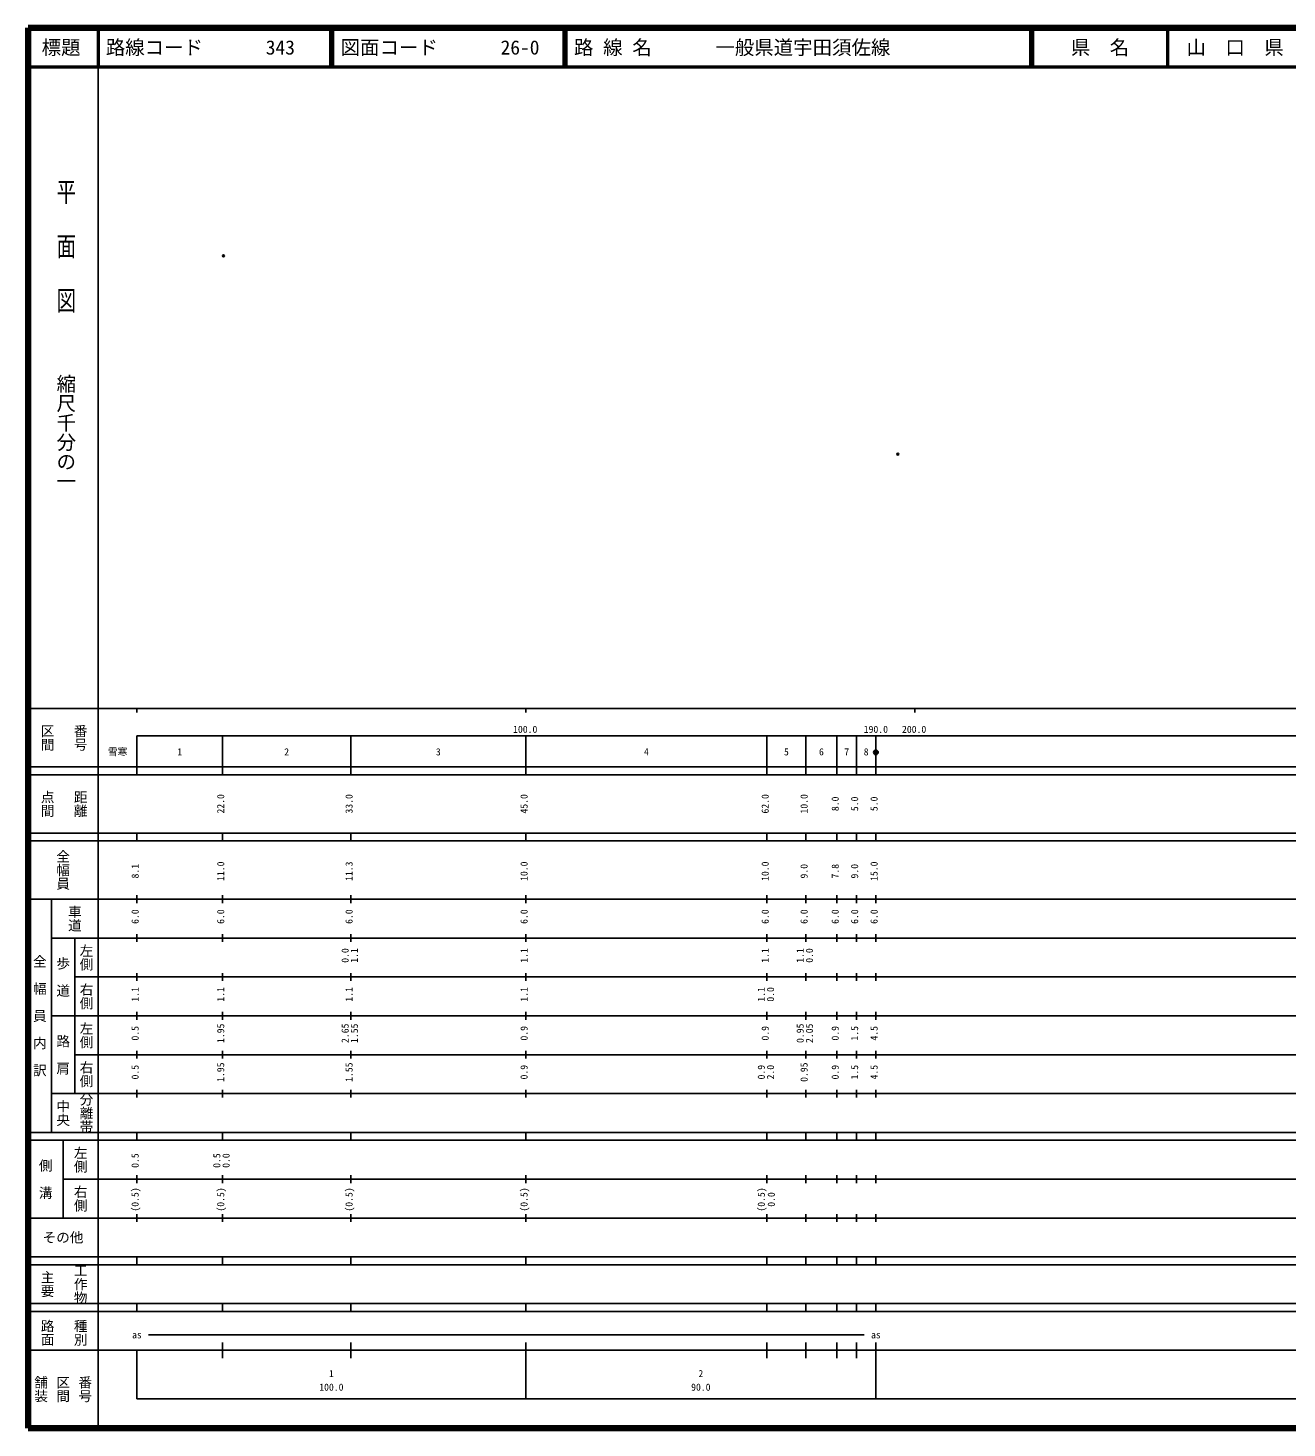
# Model space of a CAD drawing. Units: millimetres on the paper. Extents: x 40 to 680, y 20 to 380.
# Drawn here: x 40 to 363.7, y 20 to 380 of the extents above; entities that cross this region are included whole.
import ezdxf
from ezdxf.enums import TextEntityAlignment as Align

# ---------------------------------------------------------------- set-up
doc = ezdxf.new("R2010")
doc.units = ezdxf.units.MM
doc.header["$PDMODE"] = 32
doc.header["$PDSIZE"] = 0.5
doc.layers.add('M-OTRS', color=6, linetype='Continuous')
doc.layers.add('M-TTL-TXT', color=7, linetype='Continuous')
for name, color, linetype, lineweight in [('M-TTL', 2, 'Continuous', 140), ('M-TTL-BAND', 7, 'Continuous', 25), ('M-TTL-LINE', 7, 'Continuous', 50)]:
    doc.layers.add(name, color=color, linetype=linetype, lineweight=lineweight)
doc.styles.add('@ＭＳ ゴシック', font='')
doc.styles.add('ＭＳ ゴシック', font='')
doc.styles.get('@ＭＳ ゴシック').set_extended_font_data('@MS Gothic')
doc.styles.get('ＭＳ ゴシック').set_extended_font_data('MS Gothic')

msp = doc.modelspace()

# ---------------------------------------------------------------- hatches: boundary and pattern name
at = {"layer": 'M-TTL-BAND'}
msp.add_hatch(color=256, dxfattribs=at).paths.add_polyline_path([(258.609, 193.739), (258.608, 193.763), (258.607, 193.786), (258.605, 193.81), (258.601, 193.833), (258.597, 193.856), (258.592, 193.879), (258.586, 193.902), (258.579, 193.925), (258.572, 193.947), (258.563, 193.969), (258.554, 193.99), (258.543, 194.012), (258.532, 194.032), (258.52, 194.053), (258.508, 194.073), (258.494, 194.092), (258.48, 194.111), (258.465, 194.129), (258.449, 194.147), (258.433, 194.164), (258.416, 194.18), (258.398, 194.196), (258.38, 194.21), (258.361, 194.225), (258.342, 194.238), (258.322, 194.251), (258.302, 194.263), (258.281, 194.274), (258.26, 194.284), (258.238, 194.294), (258.216, 194.302), (258.194, 194.31), (258.172, 194.317), (258.149, 194.323), (258.126, 194.328), (258.103, 194.332), (258.079, 194.335), (258.056, 194.337), (258.032, 194.339), (258.009, 194.339), (257.985, 194.339), (257.962, 194.337), (257.938, 194.335), (257.915, 194.332), (257.892, 194.328), (257.869, 194.323), (257.846, 194.317), (257.823, 194.31), (257.801, 194.302), (257.779, 194.294), (257.758, 194.284), (257.736, 194.274), (257.716, 194.263), (257.695, 194.251), (257.675, 194.238), (257.656, 194.225), (257.637, 194.21), (257.619, 194.196), (257.601, 194.18), (257.584, 194.164), (257.568, 194.147), (257.552, 194.129), (257.538, 194.111), (257.523, 194.092), (257.51, 194.073), (257.497, 194.053), (257.485, 194.032), (257.474, 194.012), (257.464, 193.99), (257.454, 193.969), (257.446, 193.947), (257.438, 193.925), (257.431, 193.902), (257.425, 193.879), (257.42, 193.856), (257.416, 193.833), (257.413, 193.81), (257.411, 193.786), (257.409, 193.763), (257.409, 193.739), (257.409, 193.716), (257.411, 193.692), (257.413, 193.669), (257.416, 193.645), (257.42, 193.622), (257.425, 193.599), (257.431, 193.576), (257.438, 193.554), (257.446, 193.532), (257.454, 193.51), (257.464, 193.488), (257.474, 193.467), (257.485, 193.446), (257.497, 193.426), (257.51, 193.406), (257.523, 193.387), (257.538, 193.368), (257.552, 193.35), (257.568, 193.332), (257.584, 193.315), (257.601, 193.299), (257.619, 193.283), (257.637, 193.268), (257.656, 193.254), (257.675, 193.24), (257.695, 193.228), (257.716, 193.216), (257.736, 193.205), (257.758, 193.194), (257.779, 193.185), (257.801, 193.176), (257.823, 193.169), (257.846, 193.162), (257.869, 193.156), (257.892, 193.151), (257.915, 193.147), (257.938, 193.143), (257.962, 193.141), (257.985, 193.14), (258.009, 193.139), (258.032, 193.14), (258.056, 193.141), (258.079, 193.143), (258.103, 193.147), (258.126, 193.151), (258.149, 193.156), (258.172, 193.162), (258.194, 193.169), (258.216, 193.176), (258.238, 193.185), (258.26, 193.194), (258.281, 193.205), (258.302, 193.216), (258.322, 193.228), (258.342, 193.24), (258.361, 193.254), (258.38, 193.268), (258.398, 193.283), (258.416, 193.299), (258.433, 193.315), (258.449, 193.332), (258.465, 193.35), (258.48, 193.368), (258.494, 193.387), (258.508, 193.406), (258.52, 193.426), (258.532, 193.446), (258.543, 193.467), (258.554, 193.488), (258.563, 193.51), (258.572, 193.532), (258.579, 193.554), (258.586, 193.576), (258.592, 193.599), (258.597, 193.622), (258.601, 193.645), (258.605, 193.669), (258.607, 193.692), (258.608, 193.716)])

# ---------------------------------------------------------------- linework, layer by layer
at = {"layer": 'M-OTRS'}
for p in [(90.25, 321.418), (263.619, 270.388)]:
    msp.add_point(p, dxfattribs=at)
at = {"layer": 'M-TTL'}
for p, q in [((40, 380), (40, 20)), ((680, 380), (40, 380)), ((40, 20), (680, 20))]:
    msp.add_line(p, q, dxfattribs=at)
at = {"layer": 'M-TTL-BAND'}
for p, q in [((58, 370), (58, 20)), ((40, 205), (579, 205)), ((68, 205), (68, 204)), ((168, 205), (168, 204)), ((268, 205), (268, 204)), ((68, 198), (579, 198)), ((68, 198), (68, 188)), ((90, 188), (90, 198)), ((123, 188), (123, 198)), ((168, 188), (168, 198)), ((230, 188), (230, 198)), ((240, 188), (240, 198)), ((248, 188), (248, 198)), ((253, 188), (253, 198)), ((258, 188), (258, 198)), ((40, 190), (579, 190)), ((40, 188), (579, 188)), ((40, 173), (579, 173)), ((68, 171), (68, 173)), ((90, 171), (90, 173)), ((123, 171), (123, 173)), ((168, 171), (168, 173)), ((230, 171), (230, 173)), ((240, 171), (240, 173)), ((248, 171), (248, 173)), ((253, 171), (253, 173)), ((258, 171), (258, 173)), ((40, 171), (579, 171)), ((40, 156), (579, 156)), ((46, 96), (46, 156)), ((68, 155), (68, 157)), ((90, 155), (90, 157)), ((123, 155), (123, 157)), ((168, 155), (168, 157)), ((230, 155), (230, 157)), ((240, 155), (240, 157)), ((248, 155), (248, 157)), ((253, 155), (253, 157)), ((258, 155), (258, 157)), ((46, 146), (579, 146)), ((52, 146), (52, 106)), ((68, 145), (68, 147)), ((90, 145), (90, 147)), ((123, 145), (123, 147)), ((168, 145), (168, 147)), ((230, 145), (230, 147)), ((240, 145), (240, 147)), ((248, 145), (248, 147)), ((253, 145), (253, 147)), ((258, 145), (258, 147)), ((68, 135), (68, 137)), ((90, 135), (90, 137)), ((123, 135), (123, 137)), ((168, 135), (168, 137)), ((230, 135), (230, 137)), ((240, 135), (240, 137)), ((248, 135), (248, 137)), ((253, 135), (253, 137)), ((258, 135), (258, 137)), ((52, 136), (579, 136)), ((46, 126), (579, 126)), ((68, 125), (68, 127)), ((90, 125), (90, 127)), ((123, 125), (123, 127)), ((168, 125), (168, 127)), ((230, 125), (230, 127)), ((240, 125), (240, 127)), ((248, 125), (248, 127)), ((253, 125), (253, 127)), ((258, 125), (258, 127)), ((52, 116), (579, 116)), ((68, 115), (68, 117)), ((90, 115), (90, 117)), ((123, 115), (123, 117)), ((168, 115), (168, 117)), ((230, 115), (230, 117)), ((240, 115), (240, 117)), ((248, 115), (248, 117)), ((253, 115), (253, 117)), ((258, 115), (258, 117)), ((46, 106), (579, 106)), ((68, 105), (68, 107)), ((90, 105), (90, 107)), ((123, 105), (123, 107)), ((168, 105), (168, 107)), ((230, 105), (230, 107)), ((240, 105), (240, 107)), ((248, 105), (248, 107)), ((253, 105), (253, 107)), ((258, 105), (258, 107)), ((40, 96), (579, 96)), ((40, 94), (579, 94)), ((49, 94), (49, 74)), ((68, 94), (68, 96)), ((90, 94), (90, 96)), ((123, 94), (123, 96)), ((168, 94), (168, 96)), ((230, 94), (230, 96)), ((240, 94), (240, 96)), ((248, 94), (248, 96)), ((253, 94), (253, 96)), ((258, 94), (258, 96)), ((49, 84), (579, 84)), ((68, 83), (68, 85)), ((90, 83), (90, 85)), ((123, 83), (123, 85)), ((168, 83), (168, 85)), ((230, 83), (230, 85)), ((240, 83), (240, 85)), ((248, 83), (248, 85)), ((253, 83), (253, 85)), ((258, 83), (258, 85)), ((40, 74), (579, 74)), ((68, 73), (68, 75)), ((90, 73), (90, 75)), ((123, 73), (123, 75)), ((168, 73), (168, 75)), ((230, 73), (230, 75)), ((240, 73), (240, 75)), ((248, 73), (248, 75)), ((253, 73), (253, 75)), ((258, 73), (258, 75)), ((40, 64), (579, 64)), ((40, 62), (579, 62)), ((68, 62), (68, 64)), ((90, 62), (90, 64)), ((123, 62), (123, 64)), ((168, 62), (168, 64)), ((230, 62), (230, 64)), ((240, 62), (240, 64)), ((248, 62), (248, 64)), ((253, 62), (253, 64)), ((258, 62), (258, 64)), ((40, 52), (579, 52)), ((68, 50), (68, 52)), ((90, 50), (90, 52)), ((123, 50), (123, 52)), ((168, 50), (168, 52)), ((230, 50), (230, 52)), ((240, 50), (240, 52)), ((248, 50), (248, 52)), ((253, 50), (253, 52)), ((258, 50), (258, 52)), ((40, 50), (579, 50)), ((71, 44), (255, 44)), ((40, 40), (579, 40)), ((68, 40), (68, 27.5)), ((90, 38), (90, 42)), ((123, 38), (123, 42)), ((168, 27.5), (168, 42)), ((230, 38), (230, 42)), ((240, 38), (240, 42)), ((248, 38), (248, 42)), ((253, 38), (253, 42)), ((258, 27.5), (258, 42)), ((68, 27.5), (579, 27.5))]:
    msp.add_line(p, q, dxfattribs=at)
msp.add_circle((258.009, 193.739), 0.6, dxfattribs=at)
at = {"layer": 'M-TTL-LINE'}
for p, q in [((58, 380), (58, 370)), ((117.75, 380), (117.75, 370)), ((118.25, 380), (118.25, 370)), ((177.75, 380), (177.75, 370)), ((178.25, 380), (178.25, 370)), ((297.75, 380), (297.75, 370)), ((298.25, 380), (298.25, 370)), ((333, 380), (333, 370)), ((40, 370), (680, 370))]:
    msp.add_line(p, q, dxfattribs=at)

# ---------------------------------------------------------------- texts
at = {"layer": 'M-TTL-BAND', "style": '@ＭＳ ゴシック', "width": 1.4}
msp.add_text('平  面  図', height=3.666, rotation=270, dxfattribs=at).set_placement((49.777, 306.475), align=Align.MIDDLE_RIGHT)
at = {"layer": 'M-TTL-BAND', "style": '@ＭＳ ゴシック'}
msp.add_text('縮尺千分の一', height=3.666, rotation=270, dxfattribs=at).set_placement((49.777, 261.03), align=Align.MIDDLE_RIGHT)
for s, p in [('区間', (45, 197.5)), ('番号', (53.5, 197.5)), ('点間', (45, 180.5)), ('距離', (53.5, 180.5)), ('全幅員', (49, 163.5)), ('車道', (52, 151)), ('左側', (55, 141)), ('全\u3000幅\u3000員\u3000内\u3000訳', (43, 126)), ('歩\u3000道', (49, 136)), ('右側', (55, 131)), ('左側', (55, 121)), ('路\u3000肩', (49, 116)), ('右側', (55, 111)), ('分離帯', (55, 101)), ('中央', (49, 101)), ('左側', (53.5, 89)), ('側\u3000溝', (44.5, 84)), ('右側', (53.5, 79)), ('工作物', (53.5, 57)), ('主要', (45, 57)), ('路面', (45, 44.5)), ('種別', (53.5, 44.5)), ('舗装', (43.333, 30)), ('区間', (49, 30)), ('番号', (54.667, 30))]:
    msp.add_text(s, height=2.566, rotation=270, dxfattribs=at).set_placement(p, align=Align.MIDDLE_CENTER)
at = {"layer": 'M-TTL-BAND', "style": 'ＭＳ ゴシック'}
for s, p in [('100.0', (167.844, 198.195)), ('190.0', (258, 198.195)), ('200.0', (267.844, 198.195)), ('雪寒', (63.042, 192.405)), ('1', (79, 192.405)), ('2', (106.5, 192.405)), ('3', (145.5, 192.405)), ('4', (199, 192.405)), ('5', (235, 192.405)), ('6', (244, 192.405)), ('7', (250.5, 192.405)), ('8', (255.5, 192.405)), ('as', (68, 42.5)), ('as', (258, 42.5)), ('1', (118, 32.523)), ('2', (213, 32.523)), ('100.0', (118, 29.033)), ('90.0', (213, 29.033))]:
    msp.add_text(s, height=1.833, dxfattribs=at).set_placement(p, align=Align.BOTTOM_CENTER)
for s, p in [('22.0', (91, 180.5)), ('33.0', (124, 180.5)), ('45.0', (169, 180.5)), ('62.0', (231, 180.5)), ('10.0', (241, 180.5)), ('8.0', (249, 180.5)), ('5.0', (254, 180.5)), ('5.0', (259, 180.5)), ('8.1', (69, 163.174)), ('11.0', (91, 163.174)), ('11.3', (124, 163.174)), ('10.0', (169, 163.174)), ('10.0', (231, 163.174)), ('9.0', (241, 163.174)), ('7.8', (249, 163.174)), ('9.0', (254, 163.174)), ('15.0', (259, 163.174)), ('6.0', (69, 151.5)), ('6.0', (91, 151.5)), ('6.0', (124, 151.5)), ('6.0', (169, 151.5)), ('6.0', (231, 151.5)), ('6.0', (241, 151.5)), ('6.0', (249, 151.5)), ('6.0', (254, 151.5)), ('6.0', (259, 151.5)), ('0.0', (123, 141.5)), ('1.1', (125.37, 141.5)), ('1.1', (169, 141.5)), ('1.1', (231, 141.5)), ('1.1', (240, 141.5)), ('0.0', (242.37, 141.5)), ('1.1', (69, 131.5)), ('1.1', (91, 131.5)), ('1.1', (124, 131.5)), ('1.1', (169, 131.5)), ('1.1', (230, 131.5)), ('0.0', (232.37, 131.5)), ('0.5', (69, 121.5)), ('1.95', (91, 121.5)), ('2.65', (123, 121.5)), ('1.55', (125.37, 121.5)), ('0.9', (169, 121.5)), ('0.9', (231, 121.5)), ('0.95', (240, 121.5)), ('2.05', (242.37, 121.5)), ('0.9', (249, 121.5)), ('1.5', (254, 121.5)), ('4.5', (259, 121.5)), ('0.5', (69, 111.5)), ('1.95', (91, 111.5)), ('1.55', (124, 111.5)), ('0.9', (169, 111.5)), ('0.9', (230, 111.5)), ('2.0', (232.37, 111.5)), ('0.95', (241, 111.5)), ('0.9', (249, 111.5)), ('1.5', (254, 111.5)), ('4.5', (259, 111.5)), ('0.5', (69, 88.764)), ('0.5', (90, 88.764)), ('0.0', (92.379, 88.764)), ('(0.5)', (69, 78.764)), ('(0.5)', (91, 78.764)), ('(0.5)', (124, 78.764)), ('(0.5)', (169, 78.764)), ('(0.5)', (230, 78.764)), ('0.0', (232.564, 78.764))]:
    msp.add_text(s, height=1.833, rotation=90, dxfattribs=at).set_placement(p, align=Align.BOTTOM_CENTER)
msp.add_text('その他', height=2.566, dxfattribs=at).set_placement((49, 69), align=Align.MIDDLE_CENTER)
at = {"layer": 'M-TTL-TXT', "style": 'ＭＳ ゴシック'}
for s, p in [('標題', (48.5, 375)), ('県\u3000名', (315.625, 375)), ('山\u3000口\u3000県', (350.375, 375))]:
    msp.add_text(s, height=3.666, dxfattribs=at).set_placement(p, align=Align.MIDDLE_CENTER)
for s, p in [('路線コード', (60, 375)), ('343', (101.142, 375)), ('図面コード', (120.38, 375)), ('26-0', (161.521, 375)), ('路 線 名', (180.38, 375)), ('一般県道宇田須佐線', (216.734, 375))]:
    msp.add_text(s, height=3.666, dxfattribs=at).set_placement(p, align=Align.MIDDLE_LEFT)

doc.saveas('drawing.dxf')
